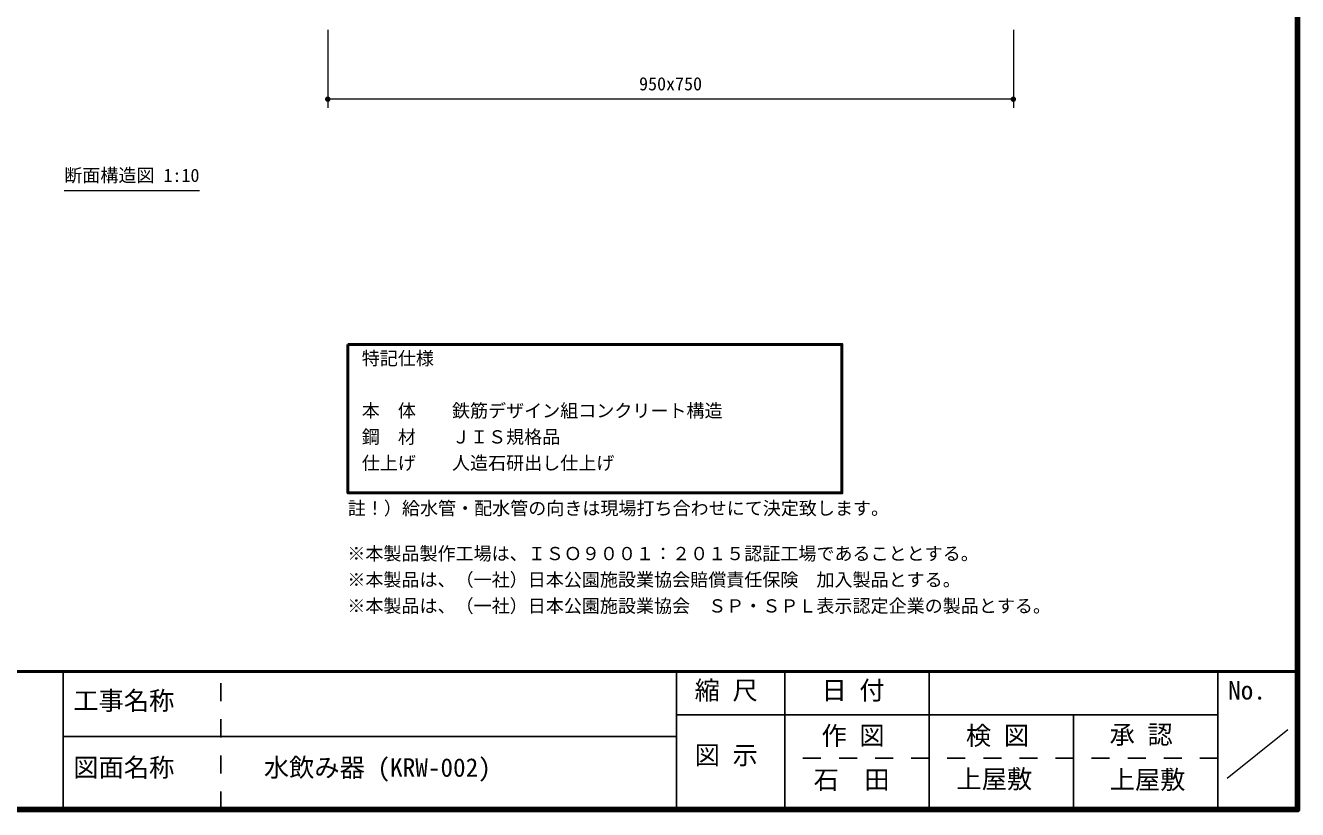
# Model space of a CAD drawing. Units: millimetres at full size, sheet at 1:20; details may follow other scales. Extents: x 300 to 8100, y 300 to 5640.
# Drawn here: x 4574 to 8100, y 300 to 2472 of the extents above; entities that cross this region are included whole.
import ezdxf
from ezdxf.enums import TextEntityAlignment as Align

# ---------------------------------------------------------------- set-up
doc = ezdxf.new("R2010")
doc.units = ezdxf.units.MM
doc.header["$LTSCALE"] = 20
doc.linetypes.add('USER1', pattern=[5, 2.5, -2.5])
doc.layers.add('D-DOC\u3000文章(説明、指示、参照事項等)', color=7, linetype='Continuous')
for name, color, linetype, lineweight in [('D-STR-DIM\u3000寸法線、寸法値', 7, 'Continuous', 13), ('D-STR-HTXT\u3000旗上げ', 7, 'Continuous', 13), ('D-TTL-FRAM', 2, 'Continuous', 50), ('D-TTL-FRAM\u3000タイトル枠、凡例図枠', 2, 'Continuous', 50), ('D-TTL-LINE', 7, 'Continuous', 25), ('D-TTL-TXT', 7, 'Continuous', 13), ('V-nasSTD', 3, 'Continuous', 140)]:
    doc.layers.add(name, color=color, linetype=linetype, lineweight=lineweight)
doc.styles.add('ＭＳ ゴシック', font='')
doc.styles.get('ＭＳ ゴシック').set_extended_font_data('MS Gothic')

# ---------------------------------------------------------------- blocks, each defined once
blk = doc.blocks.new('filled_dot')
at = {"color": 0, "linetype": 'Continuous', "lineweight": -2, "const_width": 1.25}
blk.add_lwpolyline([(-0.625, 0, 1), (0.625, 0, 1)], format="xyb", close=True, dxfattribs=at)

msp = doc.modelspace()

# ---------------------------------------------------------------- linework, layer by layer
at = {"layer": 'D-STR-DIM\u3000寸法線、寸法値'}
for p, q in [((5412.3, 2459.78), (5412.3, 2243.78)), ((7312.3, 2459.78), (7312.3, 2243.78)), ((7312.3, 2267.78), (5412.3, 2267.78))]:
    msp.add_line(p, q, dxfattribs=at)
at = {"layer": 'D-STR-HTXT\u3000旗上げ'}
msp.add_line((4681.91, 2015.22), (5056.91, 2015.22), dxfattribs=at)
at = {"layer": 'D-TTL-FRAM'}
msp.add_lwpolyline([(300, 300), (8100, 300), (8100, 682.44), (300, 682.44)], close=True, dxfattribs=at)
at = {"layer": 'D-TTL-FRAM\u3000タイトル枠、凡例図枠'}
msp.add_lwpolyline([(5468.14, 1588.4), (6837.04, 1588.4), (6837.04, 1177.18), (5468.14, 1177.18)], close=True, dxfattribs=at)
at = {"layer": 'D-TTL-LINE', "linetype": 'USER1'}
for p, q in [((5115.96, 300), (5115.96, 682.44)), ((7879.22, 442.44), (6679.22, 442.44))]:
    msp.add_line(p, q, dxfattribs=at)
at = {"layer": 'D-TTL-LINE'}
for p, q in [((7079.22, 562.44), (7079.22, 682.44)), ((7879.22, 300), (7879.22, 682.44)), ((6679.22, 562.44), (6379.22, 562.44)), ((6379.22, 502.44), (4679.22, 502.44))]:
    msp.add_line(p, q, dxfattribs=at)
for points in [[(3079.22, 682.44), (4679.22, 682.44), (4679.22, 300), (3079.22, 300)], [(4679.22, 682.44), (6379.22, 682.44), (6379.22, 300), (4679.22, 300)], [(6379.22, 682.44), (6679.22, 682.44), (6679.22, 300), (6379.22, 300)], [(6679.22, 562.44), (7879.22, 562.44), (7879.22, 682.44), (6679.22, 682.44)], [(7879.22, 682.44), (8100, 682.44), (8100, 300), (7879.22, 300)], [(6679.22, 562.44), (7079.22, 562.44), (7079.22, 300), (6679.22, 300)], [(7079.22, 562.44), (7479.22, 562.44), (7479.22, 300), (7079.22, 300)], [(7479.22, 562.44), (7879.22, 562.44), (7879.22, 300), (7479.22, 300)]]:
    msp.add_lwpolyline(points, close=True, dxfattribs=at)
at = {"layer": 'D-TTL-TXT'}
msp.add_line((7905.33, 386.94), (8073.33, 521.34), dxfattribs=at)
at = {"layer": 'V-nasSTD'}
msp.add_lwpolyline([(300, 300), (300, 5640), (8100, 5640), (8100, 300)], close=True, dxfattribs=at)

# ---------------------------------------------------------------- block references
at = {"layer": 'D-STR-DIM\u3000寸法線、寸法値', "xscale": 6, "yscale": 6}
msp.add_blockref('filled_dot', (5412.3, 2267.78), dxfattribs=at)
at = {"layer": 'D-STR-DIM\u3000寸法線、寸法値', "xscale": 6, "yscale": 6, "rotation": 180}
msp.add_blockref('filled_dot', (7312.3, 2267.78), dxfattribs=at)

# ---------------------------------------------------------------- texts
at = {"layer": 'D-DOC\u3000文章(説明、指示、参照事項等)', "style": 'ＭＳ ゴシック'}
for s, p in [('特記仕様', (5506.49, 1568.17)), ('本\u3000体\u3000\u3000鉄筋デザイン組コンクリート構造', (5506.49, 1423.2)), ('鋼\u3000材\u3000\u3000ＪＩＳ規格品', (5506.49, 1350.72)), ('仕上げ\u3000\u3000人造石研出し仕上げ', (5506.49, 1278.24)), ('註！）給水管・配水管の向きは現場打ち合わせにて決定致します。', (5467.79, 1153.01)), ('※本製品製作工場は、ＩＳＯ９００１：２０１５認証工場であることとする。', (5466.49, 1027.45)), ('※本製品は、（一社）日本公園施設業協会賠償責任保険\u3000加入製品とする。', (5466.49, 954.97)), ('※本製品は、（一社）日本公園施設業協会\u3000ＳＰ・ＳＰＬ表示認定企業の製品とする。', (5466.49, 882.48))]:
    msp.add_text(s, height=36.66, dxfattribs=at).set_placement(p, align=Align.TOP_LEFT)
at = {"layer": 'D-STR-DIM\u3000寸法線、寸法値', "style": 'ＭＳ ゴシック'}
msp.add_text('950x750', height=36.66, dxfattribs=at).set_placement((6362.3, 2310.53), align=Align.MIDDLE_CENTER)
at = {"layer": 'D-STR-HTXT\u3000旗上げ', "style": 'ＭＳ ゴシック'}
msp.add_text('断面構造図 1:10', height=36.66, dxfattribs=at).set_placement((4681.91, 2075.22), align=Align.TOP_LEFT)
at = {"layer": 'D-TTL-TXT', "style": 'ＭＳ ゴシック'}
for s, p in [('工事名称', (4706.98, 560.61)), ('縮 尺', (6429.13, 589.31)), ('日 付', (6780.62, 589.31)), ('No.', (7907.64, 589.31)), ('作 図', (6780.62, 463.78)), ('検 図', (7180.9, 463.78)), ('承 認', (7579.13, 466.78)), ('図 示', (6429.13, 409.75)), ('図面名称', (4706.98, 375.4)), ('水飲み器 (KRW-002)', (5235.12, 375.4)), ('石\u3000田', (6758.99, 341.75)), ('上屋敷', (7154.51, 343.52)), ('上屋敷', (7579.13, 341.75))]:
    msp.add_text(s, height=51.32, dxfattribs=at).set_placement(p, align=Align.BOTTOM_LEFT)

doc.saveas('drawing.dxf')
